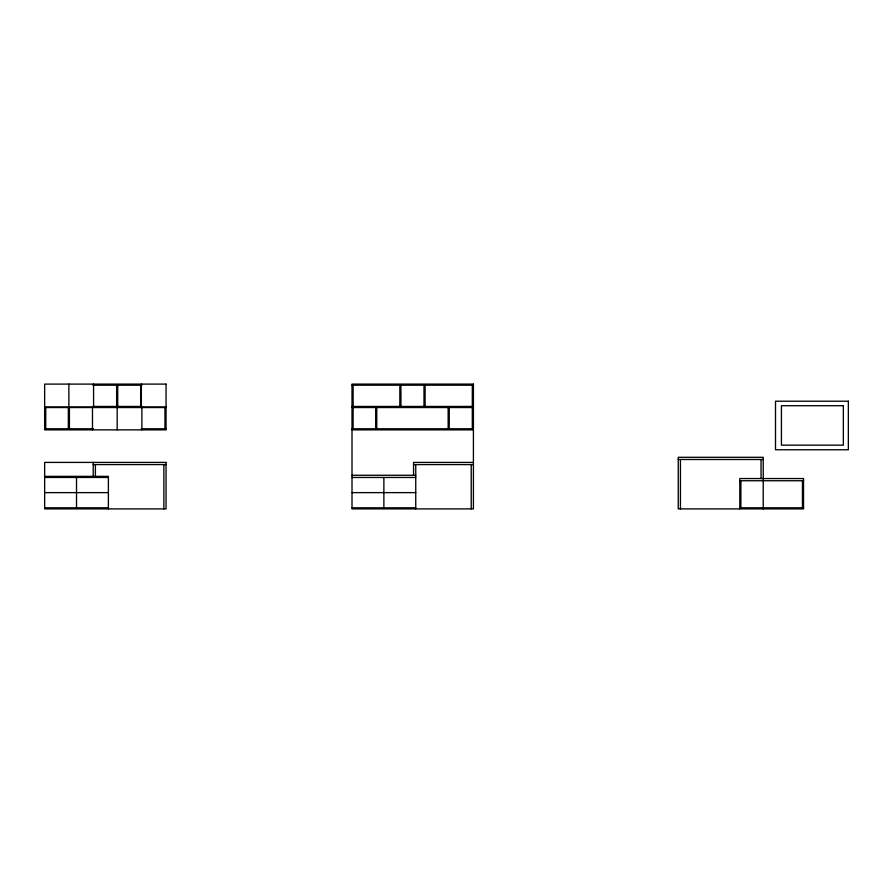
<?xml version="1.0" encoding="UTF-8"?>
<svg xmlns="http://www.w3.org/2000/svg" width="893" height="893" viewBox="0 0 893 893"><rect width="100%" height="100%" fill="white"/><g stroke="black" fill="none" stroke-linecap="round" stroke-linejoin="round"><path stroke-width="1.34" d="M92.939 385.196L141.887 385.196M352.009 385.196L473.413 385.196M92.939 406.438L141.887 406.438M352.009 406.438L473.413 406.438M44.65 406.985L166.053 406.985M44.65 407.532L166.053 407.532M352.009 407.532L473.413 407.532M44.65 428.774L93.575 428.774M141.217 428.774L166.053 428.774M352.009 428.774L473.413 428.774M352.009 429.868L473.413 429.868M678.245 459.493L763.225 459.493M473.413 462.407L413.559 462.407L413.559 475.266M93.207 464.583L166.053 464.583M413.559 464.583L473.413 464.583M352.009 475.266L415.747 475.266M44.65 476.36L108.388 476.36L108.388 508.898M44.65 477.454L108.388 477.454M352.009 477.454L415.747 477.454M739.795 480.735L803.533 480.735M44.65 492.623L108.388 492.623M352.009 492.623L415.747 492.623M44.65 507.804L108.388 507.804M352.009 507.804L415.747 507.804M739.795 507.804L803.533 507.804M802.439 480.735L802.439 507.804M763.225 508.898L763.225 457.305L678.245 457.305L678.245 508.898L803.533 508.898L803.533 478.548L739.795 478.548L739.795 508.898M761.037 459.493L761.037 478.548M740.889 480.735L740.889 507.804M680.433 459.493L680.433 508.898M472.319 385.196L472.319 406.438M472.319 407.532L472.319 428.774M471.225 464.583L471.225 508.898M449.246 407.532L449.246 428.774M448.152 407.532L448.152 428.774M425.09 385.196L425.09 406.438M423.996 385.196L423.996 406.438M415.747 464.583L415.747 508.898M400.935 385.196L400.935 406.438M399.841 385.196L399.841 406.438M383.878 477.454L383.878 507.804M376.768 407.532L376.768 428.774M375.685 407.532L375.685 428.774M353.103 385.196L353.103 406.438M353.103 407.532L353.103 428.774M164.959 407.532L164.959 428.774M163.865 464.583L163.865 508.898M141.887 406.985L141.887 429.868M141.351 384.102L141.351 406.985M140.793 385.196L140.793 406.438M117.731 385.196L117.731 406.438M117.184 406.985L117.184 429.868M116.637 385.196L116.637 406.438M95.395 464.583L95.395 476.36M93.575 384.102L93.575 406.985M93.207 462.407L93.207 476.36M92.481 406.985L92.481 429.868M76.519 477.454L76.519 507.804M69.408 407.532L69.408 428.774M68.873 384.102L68.873 406.985M68.326 407.532L68.326 428.774M45.744 407.532L45.744 428.774M166.053 384.102L44.65 384.102L44.65 429.868L166.053 429.868L166.053 384.102M473.413 384.102L352.009 384.102L352.009 508.898L473.413 508.898L473.413 384.102M848.35 401.214L775.515 401.214L775.515 449.771L848.35 449.771L848.35 401.214M843.349 405.712L781.431 405.712L781.431 445.161L843.349 445.161L843.349 405.712M166.053 462.407L44.65 462.407L44.65 508.898L166.053 508.898L166.053 462.407"/></g></svg>
